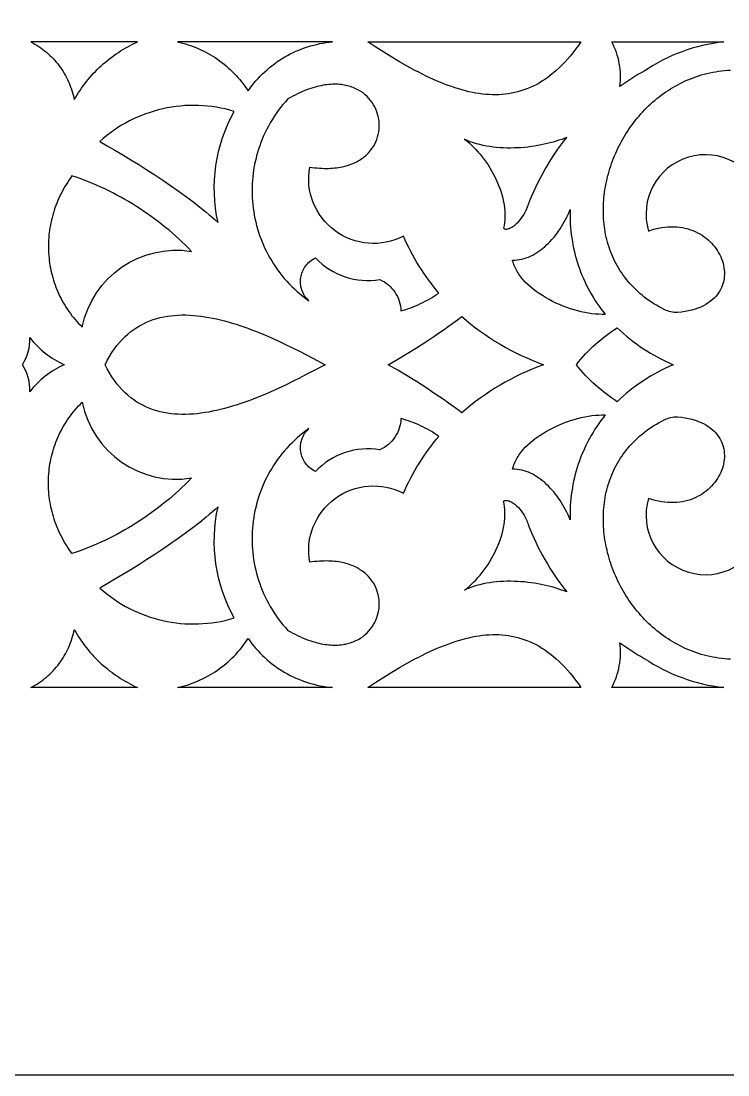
# Model space of a CAD drawing. Extents: x -660 to 660, y -460 to 460.
# Drawn here: x -189.2 to -79.8, y -460 to -296.8 of the extents above; entities that cross this region are included whole.
import ezdxf

# ---------------------------------------------------------------- set-up
doc = ezdxf.new("R2010")
doc.units = 0
doc.layers.add('LAYER_1', color=18, linetype='CONTINUOUS')

msp = doc.modelspace()

# ---------------------------------------------------------------- linework, layer by layer
at = {"layer": 'LAYER_1'}
for points in [[(-660, -460), (660, -460), (660, 460), (-660, 460)], [(-180.98, -308.95), (-180.76, -308.58), (-180.54, -308.22), (-180.32, -307.86), (-180.09, -307.51), (-179.85, -307.16), (-179.6, -306.82), (-179.35, -306.48), (-179.09, -306.15), (-178.82, -305.82), (-178.55, -305.5), (-178.27, -305.18), (-177.99, -304.87), (-177.7, -304.57), (-177.41, -304.27), (-177.11, -303.98), (-176.8, -303.69), (-176.49, -303.41), (-176.17, -303.14), (-175.85, -302.87), (-175.52, -302.61), (-175.18, -302.36), (-174.85, -302.11), (-174.5, -301.87), (-174.15, -301.63), (-173.8, -301.4), (-173.44, -301.18), (-173.08, -300.97), (-172.71, -300.76), (-172.34, -300.56), (-171.97, -300.37), (-171.59, -300.18), (-171.2, -300), (-187.7, -300), (-187.38, -300.17), (-187.07, -300.35), (-186.75, -300.54), (-186.45, -300.74), (-186.15, -300.95), (-185.86, -301.16), (-185.57, -301.38), (-185.3, -301.61), (-185.02, -301.85), (-184.76, -302.09), (-184.5, -302.34), (-184.25, -302.6), (-184.01, -302.87), (-183.77, -303.14), (-183.55, -303.42), (-183.33, -303.7), (-183.11, -303.99), (-182.91, -304.28), (-182.71, -304.59), (-182.53, -304.89), (-182.35, -305.2), (-182.18, -305.52), (-182.02, -305.84), (-181.86, -306.17), (-181.72, -306.5), (-181.59, -306.84), (-181.46, -307.18), (-181.34, -307.53), (-181.24, -307.88), (-181.14, -308.23), (-181.05, -308.59)], [(-165.02, -300), (-164.6, -300.1), (-164.19, -300.2), (-163.78, -300.32), (-163.37, -300.44), (-162.96, -300.58), (-162.56, -300.72), (-162.17, -300.88), (-161.78, -301.04), (-161.39, -301.22), (-161.01, -301.4), (-160.63, -301.59), (-160.25, -301.79), (-159.89, -302), (-159.52, -302.22), (-159.16, -302.45), (-158.81, -302.69), (-158.47, -302.93), (-158.12, -303.19), (-157.79, -303.45), (-157.46, -303.72), (-157.14, -304), (-156.82, -304.29), (-156.51, -304.58), (-156.21, -304.88), (-155.91, -305.19), (-155.63, -305.51), (-155.35, -305.84), (-155.07, -306.17), (-154.81, -306.52), (-154.55, -306.86), (-154.3, -307.22), (-154.06, -307.58), (-153.77, -307.18), (-153.47, -306.79), (-153.17, -306.4), (-152.85, -306.03), (-152.52, -305.67), (-152.19, -305.31), (-151.84, -304.97), (-151.49, -304.63), (-151.13, -304.31), (-150.76, -303.99), (-150.38, -303.69), (-149.99, -303.4), (-149.6, -303.12), (-149.2, -302.85), (-148.79, -302.59), (-148.38, -302.34), (-147.96, -302.1), (-147.53, -301.88), (-147.1, -301.66), (-146.66, -301.46), (-146.21, -301.27), (-145.76, -301.09), (-145.31, -300.92), (-144.85, -300.77), (-144.38, -300.63), (-143.91, -300.5), (-143.44, -300.39), (-142.96, -300.28), (-142.48, -300.19), (-142, -300.11), (-141.51, -300.05), (-141.02, -300)], [(-135.52, -300), (-102.52, -300), (-102.93, -300.59), (-103.35, -301.15), (-103.76, -301.69), (-104.19, -302.2), (-104.61, -302.69), (-105.04, -303.16), (-105.47, -303.61), (-105.9, -304.03), (-106.34, -304.43), (-106.78, -304.81), (-107.22, -305.17), (-107.67, -305.5), (-108.12, -305.82), (-108.57, -306.11), (-109.02, -306.38), (-109.48, -306.64), (-109.94, -306.87), (-110.41, -307.08), (-110.88, -307.28), (-111.35, -307.45), (-111.82, -307.61), (-112.3, -307.75), (-112.78, -307.86), (-113.26, -307.96), (-113.75, -308.05), (-114.24, -308.11), (-114.74, -308.16), (-115.24, -308.19), (-115.74, -308.2), (-116.24, -308.19), (-116.75, -308.17), (-117.26, -308.14), (-117.77, -308.09), (-118.29, -308.02), (-118.81, -307.93), (-119.34, -307.84), (-119.87, -307.72), (-120.4, -307.59), (-120.94, -307.45), (-121.48, -307.29), (-122.02, -307.12), (-122.56, -306.94), (-123.11, -306.74), (-123.67, -306.53), (-124.23, -306.31), (-124.79, -306.08), (-125.35, -305.83), (-125.92, -305.57), (-126.49, -305.3), (-127.07, -305.01), (-127.65, -304.72), (-128.23, -304.42), (-129.41, -303.77), (-130.6, -303.09), (-131.81, -302.37), (-133.03, -301.62), (-134.27, -300.82)], [(-96.49, -306.91), (-96.44, -306.47), (-96.41, -306.02), (-96.4, -305.57), (-96.4, -305.13), (-96.42, -304.68), (-96.46, -304.24), (-96.52, -303.8), (-96.59, -303.36), (-96.68, -302.92), (-96.78, -302.49), (-96.91, -302.06), (-97.04, -301.64), (-97.2, -301.22), (-97.37, -300.81), (-97.55, -300.4), (-97.76, -300), (-80.42, -300), (-81.25, -300.11), (-82.07, -300.24), (-82.89, -300.39), (-83.7, -300.57), (-84.5, -300.78), (-85.3, -301), (-86.08, -301.25), (-86.86, -301.53), (-87.63, -301.82), (-88.4, -302.14), (-89.15, -302.48), (-89.89, -302.85), (-90.62, -303.23), (-91.33, -303.64), (-92.04, -304.07), (-92.74, -304.52), (-93.22, -304.79), (-93.7, -305.08), (-94.17, -305.37), (-94.64, -305.66), (-95.11, -305.97), (-95.57, -306.28), (-96.03, -306.59)], [(-114.53, -328.88), (-114.44, -328.93), (-114.34, -328.96), (-114.24, -328.99), (-114.13, -328.99), (-114.01, -328.99), (-113.89, -328.97), (-113.76, -328.93), (-113.63, -328.89), (-113.49, -328.83), (-113.35, -328.76), (-113.21, -328.69), (-113.07, -328.6), (-112.78, -328.39), (-112.49, -328.14), (-112.21, -327.86), (-111.93, -327.55), (-111.67, -327.22), (-111.43, -326.86), (-111.31, -326.67), (-111.2, -326.48), (-111.1, -326.29), (-111.01, -326.09), (-110.92, -325.89), (-110.84, -325.68), (-110.77, -325.48), (-110.71, -325.27), (-110.43, -324.57), (-110.14, -323.87), (-109.83, -323.18), (-109.51, -322.49), (-109.18, -321.81), (-108.84, -321.14), (-108.48, -320.47), (-108.11, -319.81), (-107.73, -319.16), (-107.34, -318.51), (-106.93, -317.87), (-106.51, -317.24), (-106.08, -316.62), (-105.64, -316), (-105.19, -315.4), (-104.73, -314.8), (-105.11, -314.95), (-105.51, -315.1), (-105.93, -315.25), (-106.36, -315.39), (-106.81, -315.52), (-107.27, -315.64), (-107.74, -315.76), (-108.22, -315.87), (-108.71, -315.97), (-109.21, -316.07), (-109.72, -316.15), (-110.24, -316.23), (-110.76, -316.29), (-111.29, -316.35), (-111.82, -316.39), (-112.36, -316.42), (-112.89, -316.44), (-113.43, -316.45), (-113.97, -316.45), (-114.51, -316.43), (-115.05, -316.4), (-115.58, -316.36), (-116.12, -316.3), (-116.64, -316.23), (-117.16, -316.14), (-117.68, -316.04), (-118.19, -315.92), (-118.69, -315.78), (-119.18, -315.63), (-119.66, -315.46), (-120.12, -315.28), (-120.58, -315.07), (-120.22, -315.35), (-119.85, -315.65), (-119.5, -315.96), (-119.15, -316.3), (-118.8, -316.65), (-118.47, -317.02), (-118.14, -317.41), (-117.82, -317.81), (-117.5, -318.22), (-117.2, -318.64), (-116.91, -319.07), (-116.63, -319.52), (-116.36, -319.97), (-116.11, -320.43), (-115.87, -320.9), (-115.64, -321.37), (-115.43, -321.85), (-115.23, -322.33), (-115.05, -322.82), (-114.89, -323.3), (-114.74, -323.79), (-114.62, -324.28), (-114.51, -324.76), (-114.42, -325.24), (-114.36, -325.72), (-114.31, -326.19), (-114.29, -326.66), (-114.29, -327.12), (-114.31, -327.57), (-114.36, -328.02), (-114.44, -328.45)], [(-113.1, -333.82), (-112.74, -333.81), (-112.39, -333.78), (-112.04, -333.73), (-111.69, -333.66), (-111.34, -333.57), (-111, -333.46), (-110.66, -333.33), (-110.33, -333.18), (-110, -333.02), (-109.67, -332.84), (-109.35, -332.65), (-109.04, -332.44), (-108.73, -332.22), (-108.43, -331.98), (-108.13, -331.73), (-107.84, -331.46), (-107.55, -331.19), (-107.28, -330.9), (-107.01, -330.6), (-106.74, -330.29), (-106.48, -329.97), (-106.23, -329.65), (-105.99, -329.31), (-105.76, -328.96), (-105.53, -328.61), (-105.31, -328.25), (-105.11, -327.89), (-104.91, -327.51), (-104.71, -327.14), (-104.53, -326.76), (-104.36, -326.37), (-104.2, -325.98), (-104.21, -326.53), (-104.21, -327.09), (-104.2, -327.64), (-104.17, -328.19), (-104.13, -328.73), (-104.08, -329.28), (-104.02, -329.82), (-103.95, -330.37), (-103.86, -330.91), (-103.77, -331.44), (-103.66, -331.98), (-103.54, -332.51), (-103.4, -333.04), (-103.26, -333.56), (-103.1, -334.08), (-102.94, -334.6), (-102.76, -335.11), (-102.57, -335.62), (-102.37, -336.13), (-102.15, -336.63), (-101.93, -337.12), (-101.7, -337.61), (-101.45, -338.1), (-101.2, -338.58), (-100.93, -339.05), (-100.65, -339.52), (-100.36, -339.99), (-100.07, -340.45), (-99.76, -340.9), (-99.44, -341.34), (-99.11, -341.78), (-98.77, -342.21), (-99.26, -342.22), (-99.77, -342.2), (-100.29, -342.17), (-100.82, -342.11), (-101.36, -342.03), (-101.91, -341.93), (-102.47, -341.81), (-103.03, -341.67), (-103.6, -341.51), (-104.16, -341.33), (-104.73, -341.14), (-105.29, -340.92), (-105.85, -340.7), (-106.4, -340.45), (-106.94, -340.19), (-107.47, -339.91), (-107.99, -339.62), (-108.5, -339.31), (-108.99, -338.99), (-109.46, -338.66), (-109.92, -338.31), (-110.35, -337.96), (-110.76, -337.59), (-111.14, -337.21), (-111.5, -336.81), (-111.83, -336.41), (-111.98, -336.21), (-112.13, -336), (-112.27, -335.79), (-112.4, -335.58), (-112.52, -335.37), (-112.63, -335.15), (-112.73, -334.94), (-112.83, -334.72), (-112.91, -334.5), (-112.98, -334.27), (-113.05, -334.05)], [(-176.22, -350), (-175.88, -349.34), (-175.53, -348.72), (-175.16, -348.13), (-174.77, -347.57), (-174.38, -347.05), (-173.97, -346.56), (-173.55, -346.09), (-173.11, -345.66), (-172.67, -345.26), (-172.21, -344.88), (-171.74, -344.54), (-171.27, -344.22), (-170.78, -343.93), (-170.28, -343.66), (-169.78, -343.42), (-169.26, -343.21), (-168.74, -343.02), (-168.21, -342.85), (-167.67, -342.71), (-167.12, -342.59), (-166.57, -342.49), (-166.01, -342.41), (-165.44, -342.36), (-164.87, -342.32), (-164.3, -342.3), (-163.72, -342.3), (-163.13, -342.32), (-162.54, -342.36), (-161.95, -342.41), (-161.36, -342.48), (-160.76, -342.57), (-160.16, -342.67), (-159.56, -342.78), (-158.95, -342.91), (-158.35, -343.05), (-157.74, -343.21), (-157.14, -343.37), (-156.53, -343.55), (-155.93, -343.74), (-155.32, -343.94), (-154.72, -344.14), (-154.12, -344.36), (-153.52, -344.58), (-152.92, -344.81), (-151.74, -345.29), (-150.57, -345.8), (-149.42, -346.32), (-148.29, -346.85), (-147.19, -347.38), (-146.11, -347.92), (-144.05, -348.99), (-142.15, -350), (-144.05, -351.01), (-145.07, -351.54), (-146.11, -352.08), (-147.19, -352.62), (-148.29, -353.15), (-149.42, -353.68), (-150.57, -354.2), (-151.74, -354.71), (-152.92, -355.19), (-153.52, -355.42), (-154.12, -355.64), (-154.72, -355.86), (-155.32, -356.06), (-155.93, -356.26), (-156.53, -356.45), (-157.14, -356.63), (-157.74, -356.79), (-158.35, -356.95), (-158.95, -357.09), (-159.56, -357.22), (-160.16, -357.33), (-160.76, -357.43), (-161.36, -357.52), (-161.95, -357.59), (-162.54, -357.64), (-163.13, -357.68), (-163.72, -357.7), (-164.3, -357.7), (-164.87, -357.68), (-165.44, -357.64), (-166.01, -357.59), (-166.57, -357.51), (-167.12, -357.41), (-167.67, -357.29), (-168.21, -357.15), (-168.74, -356.98), (-169.26, -356.79), (-169.78, -356.58), (-170.28, -356.34), (-170.78, -356.07), (-171.27, -355.78), (-171.74, -355.46), (-172.21, -355.12), (-172.67, -354.74), (-173.11, -354.34), (-173.55, -353.91), (-173.97, -353.44), (-174.38, -352.95), (-174.77, -352.43), (-175.16, -351.87), (-175.53, -351.28), (-175.88, -350.66)], [(-132.39, -350), (-130.9, -349.15), (-129.43, -348.28), (-127.98, -347.38), (-126.54, -346.46), (-125.13, -345.51), (-124.42, -345.03), (-123.72, -344.55), (-123.03, -344.05), (-122.34, -343.55), (-121.66, -343.05), (-120.98, -342.54), (-120.29, -343.13), (-119.58, -343.71), (-118.86, -344.28), (-118.12, -344.82), (-117.37, -345.35), (-116.61, -345.86), (-115.84, -346.36), (-115.05, -346.83), (-114.25, -347.29), (-113.43, -347.73), (-112.61, -348.15), (-111.77, -348.56), (-110.92, -348.94), (-110.06, -349.31), (-109.19, -349.67), (-108.31, -350), (-109.19, -350.33), (-110.06, -350.69), (-110.92, -351.06), (-111.77, -351.44), (-112.61, -351.85), (-113.43, -352.27), (-114.25, -352.71), (-115.05, -353.17), (-115.84, -353.64), (-116.61, -354.14), (-117.37, -354.65), (-118.12, -355.18), (-118.86, -355.72), (-119.58, -356.29), (-120.29, -356.87), (-120.98, -357.46), (-121.66, -356.95), (-122.34, -356.45), (-123.03, -355.95), (-123.72, -355.45), (-124.42, -354.97), (-125.13, -354.49), (-126.54, -353.54), (-127.98, -352.62), (-129.43, -351.72), (-130.9, -350.85)], [(-96.91, -355.73), (-97.35, -355.44), (-97.79, -355.14), (-98.22, -354.83), (-98.64, -354.52), (-99.06, -354.19), (-99.47, -353.86), (-99.88, -353.52), (-100.28, -353.16), (-100.67, -352.8), (-101.06, -352.43), (-101.44, -352.05), (-101.81, -351.66), (-102.18, -351.26), (-102.54, -350.85), (-102.89, -350.43), (-103.23, -350), (-102.89, -349.57), (-102.54, -349.15), (-102.18, -348.74), (-101.81, -348.34), (-101.44, -347.95), (-101.06, -347.57), (-100.67, -347.2), (-100.28, -346.84), (-99.88, -346.48), (-99.47, -346.14), (-99.06, -345.81), (-98.64, -345.48), (-98.22, -345.17), (-97.79, -344.86), (-97.35, -344.56), (-96.91, -344.27), (-96.44, -344.72), (-95.96, -345.16), (-95.47, -345.58), (-94.97, -346), (-94.46, -346.4), (-93.94, -346.78), (-93.41, -347.16), (-92.86, -347.52), (-92.32, -347.87), (-91.76, -348.21), (-91.19, -348.54), (-90.62, -348.86), (-90.03, -349.16), (-89.44, -349.45), (-88.85, -349.73), (-88.24, -350), (-88.85, -350.27), (-89.44, -350.55), (-90.03, -350.84), (-90.62, -351.14), (-91.19, -351.46), (-91.76, -351.79), (-92.32, -352.13), (-92.86, -352.48), (-93.41, -352.84), (-93.94, -353.22), (-94.46, -353.6), (-94.97, -354), (-95.47, -354.42), (-95.96, -354.84), (-96.44, -355.28)], [(-113.1, -366.18), (-113.05, -365.95), (-112.98, -365.73), (-112.91, -365.5), (-112.83, -365.28), (-112.73, -365.06), (-112.63, -364.85), (-112.52, -364.63), (-112.4, -364.42), (-112.27, -364.21), (-112.13, -364), (-111.98, -363.79), (-111.83, -363.59), (-111.5, -363.19), (-111.14, -362.79), (-110.76, -362.41), (-110.35, -362.04), (-109.92, -361.69), (-109.46, -361.34), (-108.99, -361.01), (-108.5, -360.69), (-107.99, -360.38), (-107.47, -360.09), (-106.94, -359.81), (-106.4, -359.55), (-105.85, -359.3), (-105.29, -359.08), (-104.73, -358.86), (-104.16, -358.67), (-103.6, -358.49), (-103.03, -358.33), (-102.47, -358.19), (-101.91, -358.07), (-101.36, -357.97), (-100.82, -357.89), (-100.29, -357.83), (-99.77, -357.8), (-99.26, -357.78), (-98.77, -357.79), (-99.11, -358.22), (-99.44, -358.66), (-99.76, -359.1), (-100.07, -359.55), (-100.36, -360.01), (-100.65, -360.48), (-100.93, -360.95), (-101.2, -361.42), (-101.45, -361.9), (-101.7, -362.39), (-101.93, -362.88), (-102.15, -363.37), (-102.37, -363.87), (-102.57, -364.38), (-102.76, -364.89), (-102.94, -365.4), (-103.1, -365.92), (-103.26, -366.44), (-103.4, -366.96), (-103.54, -367.49), (-103.66, -368.02), (-103.77, -368.56), (-103.86, -369.09), (-103.95, -369.63), (-104.02, -370.18), (-104.08, -370.72), (-104.13, -371.27), (-104.17, -371.81), (-104.2, -372.36), (-104.21, -372.91), (-104.21, -373.47), (-104.2, -374.02), (-104.36, -373.63), (-104.53, -373.24), (-104.71, -372.86), (-104.91, -372.49), (-105.11, -372.11), (-105.31, -371.75), (-105.53, -371.39), (-105.76, -371.04), (-105.99, -370.69), (-106.23, -370.35), (-106.48, -370.03), (-106.74, -369.71), (-107.01, -369.4), (-107.28, -369.1), (-107.55, -368.81), (-107.84, -368.54), (-108.13, -368.27), (-108.43, -368.02), (-108.73, -367.78), (-109.04, -367.56), (-109.35, -367.35), (-109.67, -367.16), (-110, -366.98), (-110.33, -366.82), (-110.66, -366.67), (-111, -366.54), (-111.34, -366.43), (-111.69, -366.34), (-112.04, -366.27), (-112.39, -366.22), (-112.74, -366.19)], [(-104.73, -385.2), (-105.11, -385.05), (-105.51, -384.9), (-105.93, -384.75), (-106.36, -384.61), (-106.81, -384.48), (-107.27, -384.36), (-107.74, -384.24), (-108.22, -384.13), (-108.71, -384.03), (-109.21, -383.93), (-109.72, -383.85), (-110.24, -383.77), (-110.76, -383.71), (-111.29, -383.65), (-111.82, -383.61), (-112.36, -383.58), (-112.89, -383.56), (-113.43, -383.55), (-113.97, -383.55), (-114.51, -383.57), (-115.05, -383.6), (-115.58, -383.64), (-116.12, -383.7), (-116.64, -383.77), (-117.16, -383.86), (-117.68, -383.96), (-118.19, -384.08), (-118.69, -384.22), (-119.18, -384.37), (-119.66, -384.54), (-120.12, -384.72), (-120.58, -384.93), (-120.22, -384.65), (-119.85, -384.35), (-119.5, -384.04), (-119.15, -383.7), (-118.8, -383.35), (-118.47, -382.98), (-118.14, -382.59), (-117.82, -382.19), (-117.5, -381.78), (-117.2, -381.36), (-116.91, -380.93), (-116.63, -380.48), (-116.36, -380.03), (-116.11, -379.57), (-115.87, -379.1), (-115.64, -378.63), (-115.43, -378.15), (-115.23, -377.67), (-115.05, -377.18), (-114.89, -376.7), (-114.74, -376.21), (-114.62, -375.72), (-114.51, -375.24), (-114.42, -374.76), (-114.36, -374.28), (-114.31, -373.81), (-114.29, -373.34), (-114.29, -372.88), (-114.31, -372.43), (-114.36, -371.98), (-114.44, -371.55), (-114.53, -371.12), (-114.44, -371.07), (-114.34, -371.04), (-114.24, -371.01), (-114.13, -371.01), (-114.01, -371.01), (-113.89, -371.03), (-113.76, -371.07), (-113.63, -371.11), (-113.49, -371.17), (-113.35, -371.24), (-113.21, -371.31), (-113.07, -371.4), (-112.78, -371.61), (-112.49, -371.86), (-112.21, -372.14), (-111.93, -372.45), (-111.67, -372.78), (-111.43, -373.14), (-111.31, -373.33), (-111.2, -373.52), (-111.1, -373.71), (-111.01, -373.91), (-110.92, -374.11), (-110.84, -374.32), (-110.77, -374.52), (-110.71, -374.73), (-110.43, -375.43), (-110.14, -376.13), (-109.83, -376.82), (-109.51, -377.51), (-109.18, -378.19), (-108.84, -378.86), (-108.48, -379.53), (-108.11, -380.19), (-107.73, -380.84), (-107.34, -381.49), (-106.93, -382.13), (-106.51, -382.76), (-106.08, -383.38), (-105.64, -384), (-105.19, -384.6)], [(-187.7, -400), (-187.38, -399.83), (-187.07, -399.65), (-186.75, -399.46), (-186.45, -399.26), (-186.15, -399.05), (-185.86, -398.84), (-185.57, -398.62), (-185.3, -398.39), (-185.02, -398.15), (-184.76, -397.91), (-184.5, -397.66), (-184.25, -397.4), (-184.01, -397.13), (-183.77, -396.86), (-183.55, -396.58), (-183.33, -396.3), (-183.11, -396.01), (-182.91, -395.72), (-182.71, -395.41), (-182.53, -395.11), (-182.35, -394.8), (-182.18, -394.48), (-182.02, -394.16), (-181.86, -393.83), (-181.72, -393.5), (-181.59, -393.16), (-181.46, -392.82), (-181.34, -392.47), (-181.24, -392.12), (-181.14, -391.77), (-181.05, -391.41), (-180.98, -391.05), (-180.76, -391.42), (-180.54, -391.78), (-180.32, -392.14), (-180.09, -392.49), (-179.85, -392.84), (-179.6, -393.18), (-179.35, -393.52), (-179.09, -393.85), (-178.82, -394.18), (-178.55, -394.5), (-178.27, -394.82), (-177.99, -395.13), (-177.7, -395.43), (-177.41, -395.73), (-177.11, -396.02), (-176.8, -396.31), (-176.49, -396.59), (-176.17, -396.86), (-175.85, -397.13), (-175.52, -397.39), (-175.18, -397.64), (-174.85, -397.89), (-174.5, -398.13), (-174.15, -398.37), (-173.8, -398.6), (-173.44, -398.82), (-173.08, -399.03), (-172.71, -399.24), (-172.34, -399.44), (-171.97, -399.63), (-171.59, -399.82), (-171.2, -400)], [(-165.02, -400), (-164.6, -399.9), (-164.19, -399.8), (-163.78, -399.68), (-163.37, -399.56), (-162.96, -399.42), (-162.56, -399.28), (-162.17, -399.12), (-161.78, -398.96), (-161.39, -398.78), (-161.01, -398.6), (-160.63, -398.41), (-160.25, -398.21), (-159.89, -398), (-159.52, -397.78), (-159.16, -397.55), (-158.81, -397.31), (-158.47, -397.07), (-158.12, -396.81), (-157.79, -396.55), (-157.46, -396.28), (-157.14, -396), (-156.82, -395.71), (-156.51, -395.42), (-156.21, -395.12), (-155.91, -394.81), (-155.63, -394.49), (-155.35, -394.16), (-155.07, -393.83), (-154.81, -393.48), (-154.55, -393.14), (-154.3, -392.78), (-154.06, -392.42), (-153.77, -392.82), (-153.47, -393.21), (-153.17, -393.6), (-152.85, -393.97), (-152.52, -394.33), (-152.19, -394.69), (-151.84, -395.03), (-151.49, -395.37), (-151.13, -395.69), (-150.76, -396.01), (-150.38, -396.31), (-149.99, -396.6), (-149.6, -396.88), (-149.2, -397.15), (-148.79, -397.41), (-148.38, -397.66), (-147.96, -397.9), (-147.53, -398.12), (-147.1, -398.34), (-146.66, -398.54), (-146.21, -398.73), (-145.76, -398.91), (-145.31, -399.08), (-144.85, -399.23), (-144.38, -399.37), (-143.91, -399.5), (-143.44, -399.61), (-142.96, -399.72), (-142.48, -399.81), (-142, -399.89), (-141.51, -399.95), (-141.02, -400)], [(-135.52, -400), (-134.27, -399.18), (-133.03, -398.38), (-131.81, -397.63), (-130.6, -396.91), (-129.41, -396.23), (-128.23, -395.58), (-127.65, -395.28), (-127.07, -394.99), (-126.49, -394.7), (-125.92, -394.43), (-125.35, -394.17), (-124.79, -393.92), (-124.23, -393.69), (-123.67, -393.47), (-123.11, -393.26), (-122.56, -393.06), (-122.02, -392.88), (-121.48, -392.71), (-120.94, -392.55), (-120.4, -392.41), (-119.87, -392.28), (-119.34, -392.16), (-118.81, -392.07), (-118.29, -391.98), (-117.77, -391.91), (-117.26, -391.86), (-116.75, -391.83), (-116.24, -391.81), (-115.74, -391.8), (-115.24, -391.81), (-114.74, -391.84), (-114.24, -391.89), (-113.75, -391.95), (-113.26, -392.04), (-112.78, -392.14), (-112.3, -392.25), (-111.82, -392.39), (-111.35, -392.55), (-110.88, -392.72), (-110.41, -392.92), (-109.94, -393.13), (-109.48, -393.36), (-109.02, -393.62), (-108.57, -393.89), (-108.12, -394.18), (-107.67, -394.5), (-107.22, -394.83), (-106.78, -395.19), (-106.34, -395.57), (-105.9, -395.97), (-105.47, -396.39), (-105.04, -396.84), (-104.61, -397.31), (-104.19, -397.8), (-103.76, -398.31), (-103.35, -398.85), (-102.93, -399.41), (-102.52, -400)], [(-97.76, -400), (-97.55, -399.6), (-97.37, -399.19), (-97.2, -398.78), (-97.04, -398.36), (-96.91, -397.94), (-96.78, -397.51), (-96.68, -397.08), (-96.59, -396.64), (-96.52, -396.2), (-96.46, -395.76), (-96.42, -395.32), (-96.4, -394.87), (-96.4, -394.43), (-96.41, -393.98), (-96.44, -393.53), (-96.49, -393.09), (-96.03, -393.41), (-95.57, -393.72), (-95.11, -394.03), (-94.64, -394.34), (-94.17, -394.63), (-93.7, -394.92), (-93.22, -395.21), (-92.74, -395.48), (-92.04, -395.93), (-91.33, -396.36), (-90.62, -396.77), (-89.89, -397.15), (-89.15, -397.52), (-88.4, -397.86), (-87.63, -398.18), (-86.86, -398.47), (-86.08, -398.75), (-85.3, -399), (-84.5, -399.22), (-83.7, -399.43), (-82.89, -399.61), (-82.07, -399.76), (-81.25, -399.89), (-80.42, -400)]]:
    msp.add_lwpolyline(points, close=True, dxfattribs=at)
for points in [[(-74.44, -324.04, 1), (-92.06, -329.3), (-91.54, -329.13), (-91.02, -328.98), (-90.52, -328.86), (-90.02, -328.76), (-89.54, -328.69), (-89.06, -328.65), (-88.59, -328.63), (-88.13, -328.63), (-87.67, -328.65), (-87.23, -328.7), (-86.8, -328.77), (-86.38, -328.85), (-85.97, -328.96), (-85.58, -329.09), (-85.19, -329.23), (-84.82, -329.39), (-84.46, -329.57), (-84.11, -329.76), (-83.77, -329.96), (-83.45, -330.18), (-83.14, -330.42), (-82.85, -330.66), (-82.57, -330.92), (-82.3, -331.19), (-82.05, -331.47), (-81.82, -331.75), (-81.6, -332.05), (-81.4, -332.35), (-81.21, -332.66), (-81.04, -332.98), (-80.89, -333.3), (-80.75, -333.63), (-80.63, -333.96), (-80.53, -334.3), (-80.45, -334.63), (-80.39, -334.97), (-80.35, -335.31), (-80.32, -335.65), (-80.32, -335.99), (-80.33, -336.32), (-80.37, -336.66), (-80.42, -336.99), (-80.5, -337.31), (-80.6, -337.64), (-80.72, -337.96), (-80.86, -338.27), (-81.03, -338.57), (-81.21, -338.87), (-81.42, -339.16), (-81.66, -339.43), (-81.92, -339.7), (-82.2, -339.96), (-82.5, -340.21), (-82.83, -340.44), (-83.19, -340.66), (-83.57, -340.87), (-83.97, -341.07), (-84.41, -341.24), (-84.86, -341.4), (-85.35, -341.55), (-85.86, -341.68), (-86.4, -341.78), (-86.97, -341.87), (-87.56, -341.94), (-87.84, -341.94), (-88.11, -341.91), (-88.37, -341.88), (-88.63, -341.82), (-88.88, -341.76), (-89.12, -341.68), (-89.34, -341.59), (-89.54, -341.49), (-89.98, -341.26), (-90.4, -341.04), (-90.81, -340.8), (-91.22, -340.56), (-91.61, -340.31), (-91.99, -340.05), (-92.36, -339.79), (-92.72, -339.52), (-93.07, -339.24), (-93.4, -338.96), (-93.73, -338.67), (-94.05, -338.37), (-94.36, -338.07), (-94.65, -337.76), (-94.94, -337.44), (-95.22, -337.13), (-95.48, -336.8), (-95.74, -336.47), (-95.99, -336.14), (-96.22, -335.8), (-96.45, -335.45), (-96.67, -335.1), (-96.87, -334.75), (-97.07, -334.39), (-97.26, -334.03), (-97.43, -333.67), (-97.6, -333.3), (-97.76, -332.92), (-97.91, -332.55), (-98.05, -332.17), (-98.18, -331.79), (-98.3, -331.4), (-98.42, -331.01), (-98.52, -330.62), (-98.61, -330.23), (-98.7, -329.83), (-98.77, -329.43), (-98.84, -329.03), (-98.9, -328.63), (-98.95, -328.23), (-98.99, -327.82), (-99.02, -327.41), (-99.04, -327.01), (-99.06, -326.6), (-99.06, -326.19), (-99.06, -325.78), (-99.05, -325.36), (-99.03, -324.95), (-99, -324.54), (-98.97, -324.13), (-98.92, -323.72), (-98.87, -323.3), (-98.81, -322.89), (-98.74, -322.48), (-98.67, -322.07), (-98.58, -321.66), (-98.49, -321.25), (-98.39, -320.85), (-98.28, -320.44), (-98.17, -320.03), (-98.05, -319.63), (-97.92, -319.23), (-97.78, -318.83), (-97.63, -318.43), (-97.48, -318.04), (-97.32, -317.65), (-97.15, -317.26), (-96.98, -316.87), (-96.8, -316.48), (-96.61, -316.1), (-96.41, -315.72), (-96.21, -315.35), (-96, -314.98), (-95.78, -314.61), (-95.56, -314.24), (-95.33, -313.88), (-95.09, -313.53), (-94.85, -313.18), (-94.6, -312.83), (-94.34, -312.49), (-94.08, -312.15), (-93.81, -311.82), (-93.53, -311.49), (-93.25, -311.17), (-92.96, -310.85), (-92.67, -310.54), (-92.37, -310.23), (-92.06, -309.93), (-91.75, -309.64), (-91.43, -309.35), (-91.1, -309.07), (-90.77, -308.79), (-90.44, -308.52), (-90.1, -308.26), (-89.75, -308.01), (-89.39, -307.76), (-89.04, -307.52), (-88.67, -307.29), (-88.3, -307.06), (-87.93, -306.85), (-87.54, -306.64), (-87.16, -306.44), (-86.77, -306.24), (-86.37, -306.06), (-85.97, -305.88), (-85.56, -305.71), (-85.15, -305.56), (-84.73, -305.41), (-84.31, -305.27), (-83.89, -305.13), (-83.46, -305.01), (-83.02, -304.9), (-82.58, -304.8), (-82.13, -304.71), (-81.69, -304.63), (-81.23, -304.55), (-80.77, -304.49), (-80.31, -304.44), (-79.84, -304.4), (-79.37, -304.37)], [(-79.37, -395.63), (-79.84, -395.6), (-80.31, -395.56), (-80.77, -395.51), (-81.23, -395.45), (-81.69, -395.37), (-82.13, -395.29), (-82.58, -395.2), (-83.02, -395.1), (-83.46, -394.99), (-83.89, -394.87), (-84.31, -394.73), (-84.73, -394.59), (-85.15, -394.44), (-85.56, -394.29), (-85.97, -394.12), (-86.37, -393.94), (-86.77, -393.76), (-87.16, -393.56), (-87.54, -393.36), (-87.93, -393.15), (-88.3, -392.94), (-88.67, -392.71), (-89.04, -392.48), (-89.39, -392.24), (-89.75, -391.99), (-90.1, -391.74), (-90.44, -391.48), (-90.77, -391.21), (-91.1, -390.93), (-91.43, -390.65), (-91.75, -390.36), (-92.06, -390.07), (-92.37, -389.77), (-92.67, -389.46), (-92.96, -389.15), (-93.25, -388.83), (-93.53, -388.51), (-93.81, -388.18), (-94.08, -387.85), (-94.34, -387.51), (-94.6, -387.17), (-94.85, -386.82), (-95.09, -386.47), (-95.33, -386.12), (-95.56, -385.76), (-95.78, -385.39), (-96, -385.02), (-96.21, -384.65), (-96.41, -384.28), (-96.61, -383.9), (-96.8, -383.52), (-96.98, -383.13), (-97.15, -382.74), (-97.32, -382.35), (-97.48, -381.96), (-97.63, -381.57), (-97.78, -381.17), (-97.92, -380.77), (-98.05, -380.37), (-98.17, -379.97), (-98.28, -379.56), (-98.39, -379.15), (-98.49, -378.75), (-98.58, -378.34), (-98.67, -377.93), (-98.74, -377.52), (-98.81, -377.11), (-98.87, -376.7), (-98.92, -376.28), (-98.97, -375.87), (-99, -375.46), (-99.03, -375.05), (-99.05, -374.64), (-99.06, -374.22), (-99.06, -373.81), (-99.06, -373.4), (-99.04, -372.99), (-99.02, -372.59), (-98.99, -372.18), (-98.95, -371.77), (-98.9, -371.37), (-98.84, -370.97), (-98.77, -370.57), (-98.7, -370.17), (-98.61, -369.77), (-98.52, -369.38), (-98.42, -368.99), (-98.3, -368.6), (-98.18, -368.21), (-98.05, -367.83), (-97.91, -367.45), (-97.76, -367.08), (-97.6, -366.7), (-97.43, -366.33), (-97.26, -365.97), (-97.07, -365.61), (-96.87, -365.25), (-96.67, -364.9), (-96.45, -364.55), (-96.22, -364.2), (-95.99, -363.86), (-95.74, -363.53), (-95.48, -363.2), (-95.22, -362.87), (-94.94, -362.56), (-94.65, -362.24), (-94.36, -361.93), (-94.05, -361.63), (-93.73, -361.33), (-93.4, -361.04), (-93.07, -360.76), (-92.72, -360.48), (-92.36, -360.21), (-91.99, -359.95), (-91.61, -359.69), (-91.22, -359.44), (-90.81, -359.2), (-90.4, -358.96), (-89.98, -358.74), (-89.54, -358.51), (-89.34, -358.41), (-89.12, -358.32), (-88.88, -358.24), (-88.63, -358.18), (-88.37, -358.12), (-88.11, -358.09), (-87.84, -358.06), (-87.56, -358.06), (-86.97, -358.13), (-86.4, -358.22), (-85.86, -358.32), (-85.35, -358.45), (-84.86, -358.6), (-84.41, -358.76), (-83.97, -358.93), (-83.57, -359.13), (-83.19, -359.34), (-82.83, -359.56), (-82.5, -359.79), (-82.2, -360.04), (-81.92, -360.3), (-81.66, -360.57), (-81.42, -360.84), (-81.21, -361.13), (-81.03, -361.43), (-80.86, -361.73), (-80.72, -362.04), (-80.6, -362.36), (-80.5, -362.69), (-80.42, -363.01), (-80.37, -363.34), (-80.33, -363.68), (-80.32, -364.01), (-80.32, -364.35), (-80.35, -364.69), (-80.39, -365.03), (-80.45, -365.37), (-80.53, -365.7), (-80.63, -366.04), (-80.75, -366.37), (-80.89, -366.7), (-81.04, -367.02), (-81.21, -367.34), (-81.4, -367.65), (-81.6, -367.95), (-81.82, -368.25), (-82.05, -368.53), (-82.3, -368.81), (-82.57, -369.08), (-82.85, -369.34), (-83.14, -369.58), (-83.45, -369.82), (-83.77, -370.04), (-84.11, -370.24), (-84.46, -370.43), (-84.82, -370.61), (-85.19, -370.77), (-85.58, -370.91), (-85.97, -371.04), (-86.38, -371.15), (-86.8, -371.23), (-87.23, -371.3), (-87.67, -371.35), (-88.13, -371.37), (-88.59, -371.37), (-89.06, -371.35), (-89.54, -371.31), (-90.02, -371.24), (-90.52, -371.14), (-91.02, -371.02), (-91.54, -370.87), (-92.06, -370.7, 1), (-74.44, -375.96)]]:
    msp.add_lwpolyline(points, format="xyb", dxfattribs=at)
for points in [[(-144.65, -340.11), (-144.84, -339.93), (-145.01, -339.73), (-145.17, -339.53), (-145.32, -339.32), (-145.45, -339.11), (-145.56, -338.89), (-145.66, -338.66), (-145.75, -338.43), (-145.82, -338.2), (-145.88, -337.96), (-145.92, -337.72), (-145.94, -337.48), (-145.96, -337.24), (-145.96, -337), (-145.94, -336.76), (-145.91, -336.52), (-145.87, -336.28), (-145.81, -336.05), (-145.74, -335.82), (-145.66, -335.59), (-145.56, -335.37), (-145.45, -335.16), (-145.33, -334.95), (-145.19, -334.74), (-145.04, -334.55), (-144.87, -334.36), (-144.7, -334.18), (-144.51, -334.02), (-144.31, -333.86), (-144.09, -333.71), (-143.86, -333.58), (-143.62, -333.46, 0.249326), (-133.65, -336.82), (-133.29, -337), (-132.96, -337.19), (-132.64, -337.41), (-132.34, -337.65), (-132.06, -337.91), (-131.79, -338.18), (-131.55, -338.48), (-131.33, -338.78), (-131.13, -339.11), (-130.95, -339.44), (-130.8, -339.79), (-130.67, -340.15), (-130.57, -340.52), (-130.49, -340.89), (-130.43, -341.28), (-130.41, -341.67), (-130.02, -341.55), (-129.64, -341.43), (-129.25, -341.31), (-128.87, -341.17), (-128.49, -341.02), (-128.12, -340.87), (-127.74, -340.71), (-127.37, -340.54), (-127, -340.36), (-126.64, -340.18), (-126.28, -339.99), (-125.92, -339.79), (-125.56, -339.58), (-125.21, -339.36), (-124.87, -339.14), (-124.52, -338.9), (-124.93, -338.41), (-125.34, -337.9), (-125.73, -337.39), (-126.12, -336.87), (-126.5, -336.35), (-126.87, -335.81), (-127.23, -335.27), (-127.58, -334.72), (-127.92, -334.16), (-128.25, -333.6), (-128.57, -333.03), (-128.88, -332.46), (-129.18, -331.87), (-129.47, -331.28), (-129.75, -330.69), (-130.02, -330.09, -0.623384), (-144.53, -319.4), (-144.14, -319.45), (-143.76, -319.5), (-143.39, -319.53), (-143.02, -319.56), (-142.66, -319.58), (-142.31, -319.59), (-141.97, -319.6), (-141.64, -319.59), (-141.31, -319.58), (-140.99, -319.56), (-140.67, -319.53), (-140.37, -319.5), (-140.07, -319.46), (-139.78, -319.41), (-139.49, -319.35), (-139.21, -319.29), (-138.94, -319.22), (-138.68, -319.14), (-138.43, -319.06), (-138.18, -318.97), (-137.94, -318.88), (-137.7, -318.78), (-137.47, -318.68), (-137.25, -318.57), (-137.04, -318.45), (-136.83, -318.33), (-136.64, -318.2), (-136.44, -318.07), (-136.26, -317.94), (-136.08, -317.8), (-135.91, -317.65), (-135.74, -317.51), (-135.43, -317.2), (-135.15, -316.88), (-134.89, -316.54), (-134.66, -316.2), (-134.46, -315.84), (-134.28, -315.47), (-134.13, -315.1), (-134.01, -314.72), (-133.91, -314.33), (-133.83, -313.94), (-133.78, -313.55), (-133.76, -313.15), (-133.76, -312.76), (-133.79, -312.36), (-133.84, -311.97), (-133.91, -311.58), (-134.01, -311.2), (-134.13, -310.82), (-134.28, -310.45), (-134.45, -310.09), (-134.64, -309.74), (-134.85, -309.4), (-135.09, -309.08), (-135.35, -308.76), (-135.64, -308.47), (-135.94, -308.19), (-136.27, -307.92), (-136.62, -307.68), (-136.99, -307.46), (-137.38, -307.26), (-137.59, -307.16), (-137.8, -307.08), (-138.01, -307), (-138.23, -306.92), (-138.46, -306.86), (-138.69, -306.8), (-138.92, -306.74), (-139.17, -306.7), (-139.41, -306.66), (-139.66, -306.62), (-139.92, -306.6), (-140.18, -306.58), (-140.45, -306.57), (-140.72, -306.57), (-140.99, -306.57), (-141.27, -306.59), (-141.56, -306.61), (-141.85, -306.64), (-142.15, -306.68), (-142.45, -306.73), (-142.75, -306.79), (-143.06, -306.85), (-143.38, -306.93), (-143.7, -307.01), (-144.02, -307.11), (-144.35, -307.21), (-144.69, -307.33), (-145.02, -307.45), (-145.37, -307.59), (-145.72, -307.73), (-146.07, -307.89), (-146.42, -308.06), (-146.79, -308.24), (-147.15, -308.43), (-147.52, -308.63), (-147.9, -308.84), (-148.29, -309.28), (-148.67, -309.72), (-149.04, -310.18), (-149.39, -310.64), (-149.72, -311.11), (-150.04, -311.58), (-150.35, -312.06), (-150.64, -312.55), (-150.92, -313.04), (-151.18, -313.54), (-151.43, -314.04), (-151.66, -314.55), (-151.88, -315.06), (-152.08, -315.57), (-152.27, -316.09), (-152.45, -316.62), (-152.61, -317.14), (-152.76, -317.67), (-152.89, -318.2), (-153.01, -318.74), (-153.12, -319.27), (-153.21, -319.81), (-153.28, -320.35), (-153.34, -320.89), (-153.39, -321.43), (-153.43, -321.97), (-153.45, -322.52), (-153.45, -323.06), (-153.45, -323.6), (-153.42, -324.14), (-153.39, -324.68), (-153.34, -325.22), (-153.28, -325.76), (-153.2, -326.29), (-153.11, -326.83), (-153, -327.36), (-152.89, -327.89), (-152.75, -328.42), (-152.61, -328.94), (-152.45, -329.46), (-152.28, -329.97), (-152.09, -330.48), (-151.89, -330.99), (-151.68, -331.49), (-151.45, -331.99), (-151.21, -332.48), (-150.96, -332.97), (-150.69, -333.45), (-150.41, -333.93), (-150.12, -334.39), (-149.82, -334.86), (-149.5, -335.31), (-149.16, -335.76), (-148.82, -336.2), (-148.46, -336.63), (-148.09, -337.05), (-147.7, -337.47), (-147.31, -337.87), (-146.9, -338.27), (-146.47, -338.66), (-146.04, -339.04), (-145.59, -339.41), (-145.12, -339.76)], [(-177.03, -315.41), (-175.87, -316.08), (-174.68, -316.77), (-173.47, -317.5), (-172.24, -318.25), (-171, -319.02), (-169.75, -319.81), (-168.51, -320.62), (-167.29, -321.43), (-166.08, -322.26), (-164.89, -323.09), (-163.74, -323.92), (-162.63, -324.75), (-161.56, -325.58), (-160.55, -326.39), (-160.07, -326.8), (-159.6, -327.2), (-159.15, -327.59), (-158.72, -327.98, -0.182436), (-156.22, -310.77), (-156.91, -310.57), (-157.6, -310.4), (-158.29, -310.25), (-158.98, -310.13), (-159.68, -310.02), (-160.37, -309.95), (-161.07, -309.89), (-161.76, -309.85), (-162.46, -309.84), (-163.15, -309.85), (-163.84, -309.88), (-164.53, -309.94), (-165.22, -310.01), (-165.9, -310.11), (-166.58, -310.23), (-167.26, -310.37), (-167.93, -310.53), (-168.59, -310.72), (-169.25, -310.92), (-169.9, -311.14), (-170.55, -311.39), (-171.18, -311.66), (-171.81, -311.94), (-172.43, -312.25), (-173.04, -312.57), (-173.65, -312.92), (-174.24, -313.29), (-174.82, -313.67), (-175.39, -314.08), (-175.95, -314.5), (-176.49, -314.95)], [(-179.74, -344.18, -0.402098), (-162.83, -332.45), (-163.3, -331.97), (-163.77, -331.49), (-164.26, -331.02), (-164.76, -330.55), (-165.26, -330.09), (-165.78, -329.64), (-166.3, -329.19), (-166.84, -328.75), (-167.38, -328.32), (-167.93, -327.89), (-168.48, -327.47), (-169.05, -327.06), (-169.62, -326.65), (-170.2, -326.25), (-170.78, -325.87), (-171.37, -325.49), (-171.96, -325.11), (-172.56, -324.75), (-173.17, -324.4), (-173.78, -324.06), (-174.39, -323.72), (-175.01, -323.4), (-175.64, -323.08), (-176.26, -322.78), (-176.89, -322.49), (-177.52, -322.2), (-178.16, -321.93), (-178.79, -321.67), (-179.43, -321.43), (-180.07, -321.19), (-180.71, -320.97), (-181.35, -320.75), (-181.5, -321.03), (-181.75, -321.37), (-181.98, -321.71), (-182.2, -322.06), (-182.42, -322.41), (-182.63, -322.77), (-182.82, -323.12), (-183.01, -323.49), (-183.19, -323.85), (-183.37, -324.22), (-183.53, -324.59), (-183.68, -324.96), (-183.83, -325.33), (-183.97, -325.71), (-184.09, -326.09), (-184.21, -326.47), (-184.32, -326.85), (-184.42, -327.24), (-184.52, -327.62), (-184.6, -328.01), (-184.68, -328.4), (-184.75, -328.79), (-184.8, -329.18), (-184.86, -329.57), (-184.9, -329.96), (-184.93, -330.35), (-184.95, -330.74), (-184.97, -331.13), (-184.98, -331.52), (-184.98, -331.91), (-184.97, -332.3), (-184.95, -332.69), (-184.92, -333.08), (-184.89, -333.47), (-184.85, -333.86), (-184.8, -334.24), (-184.74, -334.63), (-184.67, -335.01), (-184.59, -335.39), (-184.51, -335.77), (-184.41, -336.15), (-184.31, -336.52), (-184.2, -336.89), (-184.09, -337.26), (-183.96, -337.63), (-183.83, -338), (-183.68, -338.36), (-183.53, -338.72), (-183.37, -339.07), (-183.21, -339.42), (-183.03, -339.77), (-182.85, -340.12), (-182.66, -340.46), (-182.46, -340.79), (-182.25, -341.12), (-182.04, -341.45), (-181.81, -341.77), (-181.58, -342.09), (-181.34, -342.41), (-181.09, -342.71), (-180.84, -343.02), (-180.58, -343.32), (-180.3, -343.61), (-180.02, -343.9)], [(-189, -350, 0.158351), (-187.88, -345.81, 0.125473), (-182.53, -350, 0.125473), (-187.88, -354.19, 0.158351)], [(-181.35, -379.25), (-181.5, -378.97), (-181.75, -378.63), (-181.98, -378.29), (-182.2, -377.94), (-182.42, -377.59), (-182.63, -377.23), (-182.82, -376.88), (-183.01, -376.51), (-183.19, -376.15), (-183.37, -375.78), (-183.53, -375.41), (-183.68, -375.04), (-183.83, -374.67), (-183.97, -374.29), (-184.09, -373.91), (-184.21, -373.53), (-184.32, -373.15), (-184.42, -372.76), (-184.52, -372.38), (-184.6, -371.99), (-184.68, -371.6), (-184.75, -371.21), (-184.8, -370.82), (-184.86, -370.43), (-184.9, -370.04), (-184.93, -369.65), (-184.95, -369.26), (-184.97, -368.87), (-184.98, -368.48), (-184.98, -368.09), (-184.97, -367.7), (-184.95, -367.31), (-184.92, -366.92), (-184.89, -366.53), (-184.85, -366.14), (-184.8, -365.76), (-184.74, -365.37), (-184.67, -364.99), (-184.59, -364.61), (-184.51, -364.23), (-184.41, -363.85), (-184.31, -363.48), (-184.2, -363.11), (-184.09, -362.74), (-183.96, -362.37), (-183.83, -362), (-183.68, -361.64), (-183.53, -361.28), (-183.37, -360.93), (-183.21, -360.58), (-183.03, -360.23), (-182.85, -359.88), (-182.66, -359.54), (-182.46, -359.21), (-182.25, -358.88), (-182.04, -358.55), (-181.81, -358.23), (-181.58, -357.91), (-181.34, -357.59), (-181.09, -357.29), (-180.84, -356.98), (-180.58, -356.68), (-180.3, -356.39), (-180.02, -356.1), (-179.74, -355.82, 0.402098), (-162.83, -367.55), (-163.3, -368.03), (-163.77, -368.51), (-164.26, -368.98), (-164.76, -369.45), (-165.26, -369.91), (-165.78, -370.36), (-166.3, -370.81), (-166.84, -371.25), (-167.38, -371.68), (-167.93, -372.11), (-168.48, -372.53), (-169.05, -372.94), (-169.62, -373.35), (-170.2, -373.75), (-170.78, -374.13), (-171.37, -374.51), (-171.96, -374.89), (-172.56, -375.25), (-173.17, -375.6), (-173.78, -375.94), (-174.39, -376.28), (-175.01, -376.6), (-175.64, -376.92), (-176.26, -377.22), (-176.89, -377.51), (-177.52, -377.8), (-178.16, -378.07), (-178.79, -378.33), (-179.43, -378.57), (-180.07, -378.81), (-180.71, -379.03)], [(-147.9, -391.16), (-147.52, -391.37), (-147.15, -391.57), (-146.79, -391.76), (-146.42, -391.94), (-146.07, -392.11), (-145.72, -392.27), (-145.37, -392.41), (-145.02, -392.55), (-144.69, -392.67), (-144.35, -392.79), (-144.02, -392.89), (-143.7, -392.99), (-143.38, -393.07), (-143.06, -393.15), (-142.75, -393.21), (-142.45, -393.27), (-142.15, -393.32), (-141.85, -393.36), (-141.56, -393.39), (-141.27, -393.41), (-140.99, -393.43), (-140.72, -393.43), (-140.45, -393.43), (-140.18, -393.42), (-139.92, -393.4), (-139.66, -393.38), (-139.41, -393.34), (-139.17, -393.3), (-138.92, -393.26), (-138.69, -393.2), (-138.46, -393.14), (-138.23, -393.08), (-138.01, -393), (-137.8, -392.92), (-137.38, -392.74), (-136.99, -392.54), (-136.62, -392.32), (-136.27, -392.08), (-135.94, -391.81), (-135.64, -391.53), (-135.35, -391.24), (-135.09, -390.92), (-134.85, -390.6), (-134.64, -390.26), (-134.45, -389.91), (-134.28, -389.55), (-134.13, -389.18), (-134.01, -388.8), (-133.91, -388.42), (-133.84, -388.03), (-133.79, -387.64), (-133.76, -387.24), (-133.76, -386.85), (-133.78, -386.45), (-133.83, -386.06), (-133.91, -385.67), (-134.01, -385.28), (-134.13, -384.9), (-134.28, -384.53), (-134.46, -384.16), (-134.66, -383.8), (-134.89, -383.46), (-135.15, -383.12), (-135.43, -382.8), (-135.74, -382.49), (-135.91, -382.35), (-136.08, -382.2), (-136.26, -382.06), (-136.44, -381.93), (-136.64, -381.8), (-136.83, -381.67), (-137.04, -381.55), (-137.25, -381.43), (-137.47, -381.32), (-137.7, -381.22), (-137.94, -381.12), (-138.18, -381.03), (-138.43, -380.94), (-138.68, -380.86), (-138.94, -380.78), (-139.21, -380.71), (-139.49, -380.65), (-139.78, -380.59), (-140.07, -380.54), (-140.37, -380.5), (-140.67, -380.47), (-140.99, -380.44), (-141.31, -380.42), (-141.64, -380.41), (-141.97, -380.4), (-142.31, -380.41), (-142.66, -380.42), (-143.02, -380.44), (-143.39, -380.47), (-143.76, -380.5), (-144.14, -380.55), (-144.53, -380.6, -0.623384), (-130.02, -369.91), (-129.75, -369.31), (-129.47, -368.72), (-129.18, -368.13), (-128.88, -367.54), (-128.57, -366.97), (-128.25, -366.4), (-127.92, -365.84), (-127.58, -365.28), (-127.23, -364.73), (-126.87, -364.19), (-126.5, -363.65), (-126.12, -363.13), (-125.73, -362.61), (-125.34, -362.1), (-124.93, -361.59), (-124.52, -361.1), (-124.87, -360.86), (-125.21, -360.64), (-125.56, -360.42), (-125.92, -360.21), (-126.28, -360.01), (-126.64, -359.82), (-127, -359.64), (-127.37, -359.46), (-127.74, -359.29), (-128.12, -359.13), (-128.49, -358.98), (-128.87, -358.83), (-129.25, -358.69), (-129.64, -358.57), (-130.02, -358.45), (-130.41, -358.33), (-130.43, -358.72), (-130.49, -359.11), (-130.57, -359.48), (-130.67, -359.85), (-130.8, -360.21), (-130.95, -360.56), (-131.13, -360.89), (-131.33, -361.22), (-131.55, -361.52), (-131.79, -361.82), (-132.06, -362.09), (-132.34, -362.35), (-132.64, -362.59), (-132.96, -362.81), (-133.29, -363), (-133.65, -363.18, 0.249326), (-143.62, -366.54), (-143.86, -366.42), (-144.09, -366.29), (-144.31, -366.14), (-144.51, -365.98), (-144.7, -365.82), (-144.87, -365.64), (-145.04, -365.45), (-145.19, -365.26), (-145.33, -365.05), (-145.45, -364.84), (-145.56, -364.63), (-145.66, -364.41), (-145.74, -364.18), (-145.81, -363.95), (-145.87, -363.72), (-145.91, -363.48), (-145.94, -363.24), (-145.96, -363), (-145.96, -362.76), (-145.94, -362.52), (-145.92, -362.28), (-145.88, -362.04), (-145.82, -361.8), (-145.75, -361.57), (-145.66, -361.34), (-145.56, -361.11), (-145.45, -360.89), (-145.32, -360.68), (-145.17, -360.47), (-145.01, -360.27), (-144.84, -360.07), (-144.65, -359.89), (-145.12, -360.24), (-145.59, -360.59), (-146.04, -360.96), (-146.47, -361.34), (-146.9, -361.73), (-147.31, -362.13), (-147.7, -362.53), (-148.09, -362.95), (-148.46, -363.37), (-148.82, -363.8), (-149.16, -364.24), (-149.5, -364.69), (-149.82, -365.14), (-150.12, -365.61), (-150.41, -366.07), (-150.69, -366.55), (-150.96, -367.03), (-151.21, -367.52), (-151.45, -368.01), (-151.68, -368.51), (-151.89, -369.01), (-152.09, -369.52), (-152.28, -370.03), (-152.45, -370.54), (-152.61, -371.06), (-152.75, -371.58), (-152.89, -372.11), (-153, -372.64), (-153.11, -373.17), (-153.2, -373.71), (-153.28, -374.24), (-153.34, -374.78), (-153.39, -375.32), (-153.42, -375.86), (-153.45, -376.4), (-153.45, -376.94), (-153.45, -377.48), (-153.43, -378.03), (-153.39, -378.57), (-153.34, -379.11), (-153.28, -379.65), (-153.21, -380.19), (-153.12, -380.73), (-153.01, -381.26), (-152.89, -381.8), (-152.76, -382.33), (-152.61, -382.86), (-152.45, -383.38), (-152.27, -383.91), (-152.08, -384.43), (-151.88, -384.94), (-151.66, -385.45), (-151.43, -385.96), (-151.18, -386.46), (-150.92, -386.96), (-150.64, -387.45), (-150.35, -387.94), (-150.04, -388.42), (-149.72, -388.89), (-149.39, -389.36), (-149.04, -389.82), (-148.67, -390.28), (-148.29, -390.72)], [(-177.03, -384.59), (-176.49, -385.05), (-175.95, -385.5), (-175.39, -385.92), (-174.82, -386.33), (-174.24, -386.71), (-173.65, -387.08), (-173.04, -387.43), (-172.43, -387.75), (-171.81, -388.06), (-171.18, -388.34), (-170.55, -388.61), (-169.9, -388.86), (-169.25, -389.08), (-168.59, -389.28), (-167.93, -389.47), (-167.26, -389.63), (-166.58, -389.77), (-165.9, -389.89), (-165.22, -389.99), (-164.53, -390.06), (-163.84, -390.12), (-163.15, -390.15), (-162.46, -390.16), (-161.76, -390.15), (-161.07, -390.11), (-160.37, -390.05), (-159.68, -389.98), (-158.98, -389.87), (-158.29, -389.75), (-157.6, -389.6), (-156.91, -389.43), (-156.22, -389.23, -0.182436), (-158.72, -372.02), (-159.15, -372.41), (-159.6, -372.8), (-160.07, -373.2), (-160.55, -373.61), (-161.56, -374.42), (-162.63, -375.25), (-163.74, -376.08), (-164.89, -376.91), (-166.08, -377.74), (-167.29, -378.57), (-168.51, -379.38), (-169.75, -380.19), (-171, -380.98), (-172.24, -381.75), (-173.47, -382.5), (-174.68, -383.23), (-175.87, -383.92)]]:
    msp.add_lwpolyline(points, format="xyb", close=True, dxfattribs=at)

doc.saveas('drawing.dxf')
